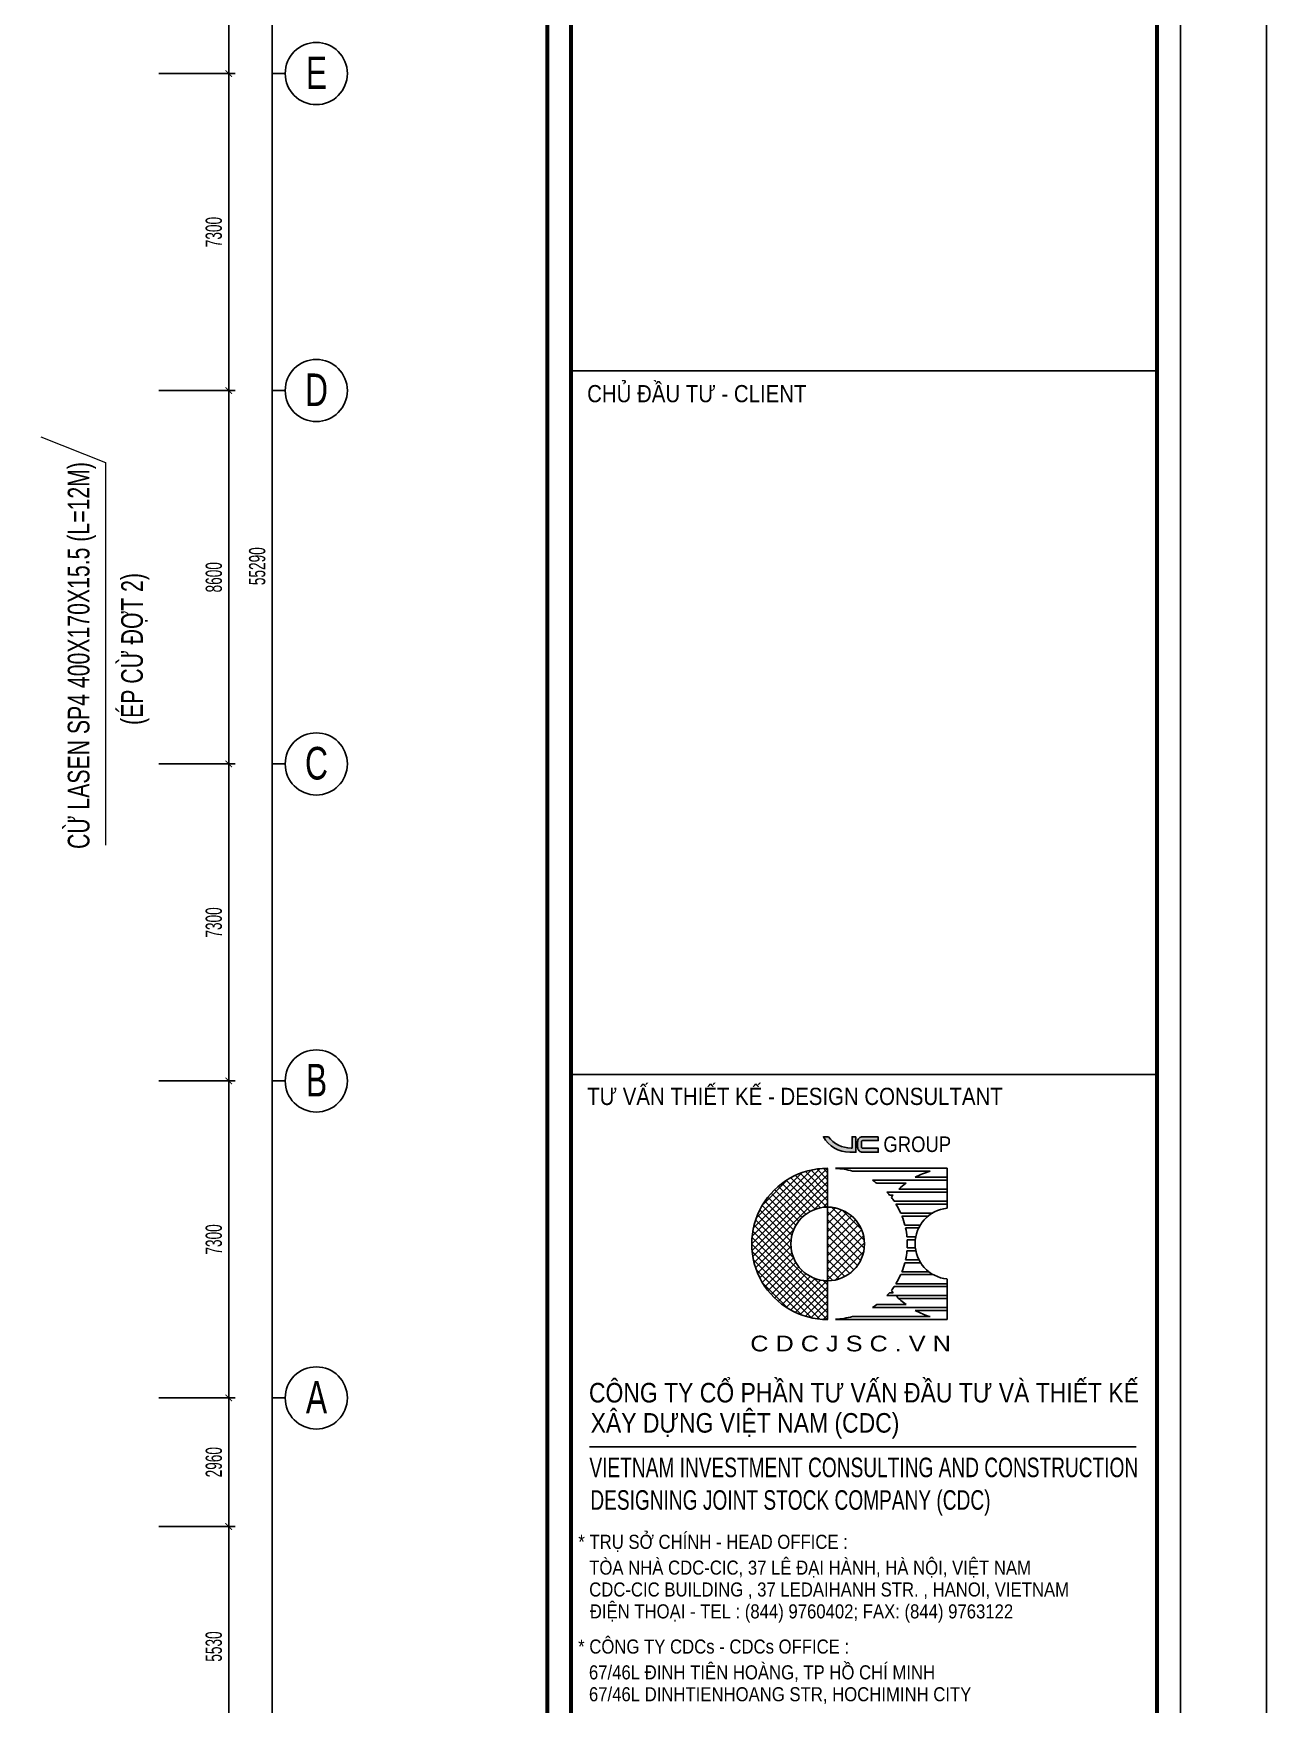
# Model space of a CAD drawing. Extents: x 71 to 3057337, y -14 to 345257.
# Drawn here: x 3028937 to 3057337, y 275844 to 314331 of the extents above; entities that cross this region are included whole.
import ezdxf
from ezdxf.enums import TextEntityAlignment as Align

# ---------------------------------------------------------------- set-up
doc = ezdxf.new("R2010")
doc.units = 0
doc.header["$LTSCALE"] = 1000
doc.header["$MEASUREMENT"] = 0
doc.header["$PDMODE"] = 3
doc.layers.get('0').update_dxf_attribs({"linetype": 'CONTINUOUS'})
doc.layers.get('Defpoints').update_dxf_attribs({"linetype": 'CONTINUOUS'})
for name, color, linetype in [('12CHI', 1, 'CONTINUOUS'), ('CDC -TEXT KHUNG', 7, 'CONTINUOUS'), ('CDC-KHUNGTEN', 7, 'CONTINUOUS'), ('CDC.02.DIM', 1, 'CONTINUOUS'), ('CDC.06.TEXT', 2, 'CONTINUOUS'), ('CDC.16.BIGTEXT', 6, 'CONTINUOUS')]:
    doc.layers.add(name, color=color, linetype=linetype)
doc.layers.add('KCS_CHI', color=1, linetype='CONTINUOUS', lineweight=15)
doc.styles.add('ARIAL', font='arial.ttf', dxfattribs={"width": 0.6})
doc.styles.add('KT CDC', font='arial.ttf', dxfattribs={"width": 0.85, "height": 200})
doc.dimstyles.new('D150', dxfattribs={"dimscale": 150, "dimtxt": 2.5, "dimasz": 1, "dimexe": 1, "dimexo": 0, "dimgap": 1, "dimtad": 1, "dimdec": 0, "dimdsep": 46, "dimtxsty": 'ARIAL', "dimblk": 'ARCHTICK', "dimcen": 1, "dimdle": 1, "dimclrd": 1, "dimclre": 1, "dimclrt": 2, "dimadec": 0, "dimazin": 0, "dimtfac": 0.00072, "dimtdec": 0, "dimtix": 1, "dimtmove": 2, "dimatfit": 3, "dimldrblk": 'ARCHTICK', "dimfxl": 1, "dimtolj": 1, "dimlwd": -1, "dimlwe": -1, "dimarcsym": 0})

# ---------------------------------------------------------------- blocks, each defined once
blk = doc.blocks.new('_ARCHTICK')
at = {"color": 0, "linetype": 'ByBlock', "const_width": 0.15}
blk.add_lwpolyline([(-0.5, -0.5), (0.5, 0.5)], dxfattribs=at)
blk = doc.blocks.new('*D296')
at = {"layer": 'CDC.02.DIM', "color": 1, "transparency": 16777216}
for p, q in [((3031825, 320706), (3033584, 320706)), ((3033434, 320856), (3033434, 313256)), ((3031825, 313406), (3033584, 313406))]:
    blk.add_line(p, q, dxfattribs=at)
at = {"layer": 'Defpoints', "color": 0, "transparency": 16777216}
for p in [(3031825, 320706), (3031825, 313406), (3033434, 313406)]:
    blk.add_point(p, dxfattribs=at)
at = {"layer": 'CDC.02.DIM', "color": 1, "transparency": 16777216, "xscale": 150, "yscale": 150, "zscale": 150}
for p, rotation in [((3033434, 320706), 90), ((3033434, 313406), 270)]:
    blk.add_blockref('_ARCHTICK', p, dxfattribs=dict(at, rotation=rotation))
at = {"layer": 'CDC.02.DIM', "color": 2, "transparency": 16777216, "insert": (3033092, 317056), "char_height": 375, "attachment_point": 5, "rotation": 90, "style": 'ARIAL'}
blk.add_mtext('\\A1;7300', dxfattribs=at)
blk = doc.blocks.new('*D297')
at = {"layer": 'CDC.02.DIM', "color": 1, "transparency": 16777216}
for p, q in [((3031825, 313406), (3033584, 313406)), ((3033434, 313556), (3033434, 305956)), ((3031825, 306106), (3033584, 306106))]:
    blk.add_line(p, q, dxfattribs=at)
at = {"layer": 'Defpoints', "color": 0, "transparency": 16777216}
for p in [(3031825, 313406), (3031825, 306106), (3033434, 306106)]:
    blk.add_point(p, dxfattribs=at)
at = {"layer": 'CDC.02.DIM', "color": 1, "transparency": 16777216, "xscale": 150, "yscale": 150, "zscale": 150}
for p, rotation in [((3033434, 313406), 90), ((3033434, 306106), 270)]:
    blk.add_blockref('_ARCHTICK', p, dxfattribs=dict(at, rotation=rotation))
at = {"layer": 'CDC.02.DIM', "color": 2, "transparency": 16777216, "insert": (3033092, 309756), "char_height": 375, "attachment_point": 5, "rotation": 90, "style": 'ARIAL'}
blk.add_mtext('\\A1;7300', dxfattribs=at)
blk = doc.blocks.new('*D298')
at = {"layer": 'CDC.02.DIM', "color": 1, "transparency": 16777216}
for p, q in [((3031825, 306106), (3033584, 306106)), ((3033434, 306256), (3033434, 297356)), ((3031825, 297506), (3033584, 297506))]:
    blk.add_line(p, q, dxfattribs=at)
at = {"layer": 'Defpoints', "color": 0, "transparency": 16777216}
for p in [(3031825, 306106), (3031825, 297506), (3033434, 297506)]:
    blk.add_point(p, dxfattribs=at)
at = {"layer": 'CDC.02.DIM', "color": 1, "transparency": 16777216, "xscale": 150, "yscale": 150, "zscale": 150}
for p, rotation in [((3033434, 306106), 90), ((3033434, 297506), 270)]:
    blk.add_blockref('_ARCHTICK', p, dxfattribs=dict(at, rotation=rotation))
at = {"layer": 'CDC.02.DIM', "color": 2, "transparency": 16777216, "insert": (3033093, 301806), "char_height": 375, "attachment_point": 5, "rotation": 90, "style": 'ARIAL'}
blk.add_mtext('\\A1;8600', dxfattribs=at)
blk = doc.blocks.new('*D299')
at = {"layer": 'CDC.02.DIM', "color": 1, "transparency": 16777216}
for p, q in [((3031825, 297506), (3033584, 297506)), ((3033434, 297656), (3033434, 290056)), ((3031825, 290206), (3033584, 290206))]:
    blk.add_line(p, q, dxfattribs=at)
at = {"layer": 'Defpoints', "color": 0, "transparency": 16777216}
for p in [(3031825, 297506), (3031825, 290206), (3033434, 290206)]:
    blk.add_point(p, dxfattribs=at)
at = {"layer": 'CDC.02.DIM', "color": 1, "transparency": 16777216, "xscale": 150, "yscale": 150, "zscale": 150}
for p, rotation in [((3033434, 297506), 90), ((3033434, 290206), 270)]:
    blk.add_blockref('_ARCHTICK', p, dxfattribs=dict(at, rotation=rotation))
at = {"layer": 'CDC.02.DIM', "color": 2, "transparency": 16777216, "insert": (3033092, 293856), "char_height": 375, "attachment_point": 5, "rotation": 90, "style": 'ARIAL'}
blk.add_mtext('\\A1;7300', dxfattribs=at)
blk = doc.blocks.new('*D300')
at = {"layer": 'CDC.02.DIM', "color": 1, "transparency": 16777216}
for p, q in [((3031825, 290206), (3033584, 290206)), ((3033434, 290356), (3033434, 282756)), ((3031825, 282906), (3033584, 282906))]:
    blk.add_line(p, q, dxfattribs=at)
at = {"layer": 'Defpoints', "color": 0, "transparency": 16777216}
for p in [(3031825, 290206), (3031825, 282906), (3033434, 282906)]:
    blk.add_point(p, dxfattribs=at)
at = {"layer": 'CDC.02.DIM', "color": 1, "transparency": 16777216, "xscale": 150, "yscale": 150, "zscale": 150}
for p, rotation in [((3033434, 290206), 90), ((3033434, 282906), 270)]:
    blk.add_blockref('_ARCHTICK', p, dxfattribs=dict(at, rotation=rotation))
at = {"layer": 'CDC.02.DIM', "color": 2, "transparency": 16777216, "insert": (3033092, 286556), "char_height": 375, "attachment_point": 5, "rotation": 90, "style": 'ARIAL'}
blk.add_mtext('\\A1;7300', dxfattribs=at)
blk = doc.blocks.new('*D301')
at = {"layer": 'CDC.02.DIM', "color": 1, "transparency": 16777216}
for p, q in [((3034434, 274266), (3034434, 329857)), ((3031825, 329707), (3034584, 329707)), ((3031825, 274416), (3034584, 274416))]:
    blk.add_line(p, q, dxfattribs=at)
at = {"layer": 'Defpoints', "color": 0, "transparency": 16777216}
for p in [(3031825, 329707), (3034434, 329707), (3031825, 274416)]:
    blk.add_point(p, dxfattribs=at)
at = {"layer": 'CDC.02.DIM', "color": 1, "transparency": 16777216, "xscale": 150, "yscale": 150, "zscale": 150}
for p, rotation in [((3034434, 329707), 90), ((3034434, 274416), 270)]:
    blk.add_blockref('_ARCHTICK', p, dxfattribs=dict(at, rotation=rotation))
at = {"layer": 'CDC.02.DIM', "color": 2, "transparency": 16777216, "insert": (3034092, 302061), "char_height": 375, "attachment_point": 5, "rotation": 90, "style": 'ARIAL'}
blk.add_mtext('\\A1;55290', dxfattribs=at)
blk = doc.blocks.new('*D320')
at = {"layer": 'CDC.02.DIM', "color": 1, "transparency": 16777216}
for p, q in [((3031825, 282906), (3033584, 282906)), ((3033434, 283056), (3033434, 279796)), ((3031825, 279946), (3033584, 279946))]:
    blk.add_line(p, q, dxfattribs=at)
at = {"layer": 'Defpoints', "color": 0, "transparency": 16777216}
for p in [(3031825, 282906), (3031825, 279946), (3033434, 279946)]:
    blk.add_point(p, dxfattribs=at)
at = {"layer": 'CDC.02.DIM', "color": 1, "transparency": 16777216, "xscale": 150, "yscale": 150, "zscale": 150}
for p, rotation in [((3033434, 282906), 90), ((3033434, 279946), 270)]:
    blk.add_blockref('_ARCHTICK', p, dxfattribs=dict(at, rotation=rotation))
at = {"layer": 'CDC.02.DIM', "color": 2, "transparency": 16777216, "insert": (3033093, 281426), "char_height": 375, "attachment_point": 5, "rotation": 90, "style": 'ARIAL'}
blk.add_mtext('\\A1;2960', dxfattribs=at)
blk = doc.blocks.new('*D321')
at = {"layer": 'CDC.02.DIM', "color": 1, "transparency": 16777216}
for p, q in [((3031825, 279946), (3033584, 279946)), ((3033434, 280096), (3033434, 274266)), ((3031825, 274416), (3033584, 274416))]:
    blk.add_line(p, q, dxfattribs=at)
at = {"layer": 'Defpoints', "color": 0, "transparency": 16777216}
for p in [(3031825, 279946), (3031825, 274416), (3033434, 274416)]:
    blk.add_point(p, dxfattribs=at)
at = {"layer": 'CDC.02.DIM', "color": 1, "transparency": 16777216, "xscale": 150, "yscale": 150, "zscale": 150}
for p, rotation in [((3033434, 279946), 90), ((3033434, 274416), 270)]:
    blk.add_blockref('_ARCHTICK', p, dxfattribs=dict(at, rotation=rotation))
at = {"layer": 'CDC.02.DIM', "color": 2, "transparency": 16777216, "insert": (3033092, 277181), "char_height": 375, "attachment_point": 5, "rotation": 90, "style": 'ARIAL'}
blk.add_mtext('\\A1;5530', dxfattribs=at)
blk = doc.blocks.new('CDTA1')
at = {"layer": 'CDC-KHUNGTEN', "color": 6, "lineweight": 25}
blk.add_line((0, 90), (-75, 90), dxfattribs=at)
at = {"layer": 'CDC-KHUNGTEN', "color": 6, "style": 'KT CDC', "width": 0.85}
blk.add_text('CHỦ ĐẦU TƯ - CLIENT', height=2.2, dxfattribs=at).set_placement((-72.93, 86))
blk = doc.blocks.new('LOGOmoi')
at = {"layer": 'CDC -TEXT KHUNG'}
h = blk.add_hatch(color=1, dxfattribs=at)
h.paths.add_polyline_path([(1.458, 5.453), (1.257, 5.453), (1.257, 4.876), (1.208, 4.876, -0.237912), (0.058, 5.453), (-0.203, 5.453, 0.272847), (1.139, 4.665), (1.458, 4.665)])
h.paths.add_polyline_path([(2.588, 5.453), (1.796, 5.453, 0.414214), (1.539, 5.196), (1.539, 4.922, 0.414214), (1.796, 4.665), (2.588, 4.665), (2.588, 4.866), (1.796, 4.866, -0.414214), (1.739, 4.922), (1.739, 5.196, -0.414214), (1.796, 5.253), (2.588, 5.253)])
h = blk.add_hatch(dxfattribs=at)
h.set_pattern_fill('ANSI37', color=102, scale=2.293939, angle=360, style=0)
h.set_pattern_definition([(45, (-2844.4439, 636.61023), (-0.178426552, 0.178426553), []), (135, (-2844.4439, 636.61023), (-0.178426552, -0.178426553), [])])
edge = h.paths.add_edge_path()
edge.add_arc((0.017, -0.003), 1.874, 90, 270)
edge.add_line((0.017, -1.876), (0.017, -3.844))
edge.add_line((0.017, -3.844), (-0.171, -3.839))
edge.add_line((-0.171, -3.839), (-0.36, -3.826))
edge.add_line((-0.36, -3.826), (-0.547, -3.803))
edge.add_line((-0.547, -3.803), (-0.733, -3.77))
edge.add_line((-0.733, -3.77), (-0.917, -3.729))
edge.add_line((-0.917, -3.729), (-1.099, -3.679))
edge.add_line((-1.099, -3.679), (-1.278, -3.619))
edge.add_line((-1.278, -3.619), (-1.454, -3.551))
edge.add_line((-1.454, -3.551), (-1.626, -3.475))
edge.add_line((-1.626, -3.475), (-1.795, -3.39))
edge.add_line((-1.795, -3.39), (-1.959, -3.297))
edge.add_line((-1.959, -3.297), (-2.119, -3.196))
edge.add_line((-2.119, -3.196), (-2.273, -3.088))
edge.add_line((-2.273, -3.088), (-2.422, -2.972))
edge.add_line((-2.422, -2.972), (-2.564, -2.848))
edge.add_line((-2.564, -2.848), (-2.701, -2.718))
edge.add_line((-2.701, -2.718), (-2.831, -2.582))
edge.add_line((-2.831, -2.582), (-2.954, -2.439))
edge.add_line((-2.954, -2.439), (-3.07, -2.29))
edge.add_line((-3.07, -2.29), (-3.179, -2.136))
edge.add_line((-3.179, -2.136), (-3.28, -1.976))
edge.add_line((-3.28, -1.976), (-3.373, -1.812))
edge.add_line((-3.373, -1.812), (-3.458, -1.644))
edge.add_line((-3.458, -1.644), (-3.534, -1.471))
edge.add_line((-3.534, -1.471), (-3.602, -1.295))
edge.add_line((-3.602, -1.295), (-3.661, -1.116))
edge.add_line((-3.661, -1.116), (-3.712, -0.934))
edge.add_line((-3.712, -0.934), (-3.753, -0.75))
edge.add_line((-3.753, -0.75), (-3.785, -0.564))
edge.add_line((-3.785, -0.564), (-3.808, -0.377))
edge.add_line((-3.808, -0.377), (-3.822, -0.189))
edge.add_line((-3.822, -0.189), (-3.827, 0))
edge.add_line((-3.827, 0), (-3.822, 0.189))
edge.add_line((-3.822, 0.189), (-3.808, 0.377))
edge.add_line((-3.808, 0.377), (-3.785, 0.564))
edge.add_line((-3.785, 0.564), (-3.753, 0.75))
edge.add_line((-3.753, 0.75), (-3.712, 0.934))
edge.add_line((-3.712, 0.934), (-3.661, 1.116))
edge.add_line((-3.661, 1.116), (-3.602, 1.295))
edge.add_line((-3.602, 1.295), (-3.534, 1.471))
edge.add_line((-3.534, 1.471), (-3.458, 1.644))
edge.add_line((-3.458, 1.644), (-3.373, 1.812))
edge.add_line((-3.373, 1.812), (-3.28, 1.976))
edge.add_line((-3.28, 1.976), (-3.179, 2.136))
edge.add_line((-3.179, 2.136), (-3.07, 2.29))
edge.add_line((-3.07, 2.29), (-2.954, 2.439))
edge.add_line((-2.954, 2.439), (-2.831, 2.582))
edge.add_line((-2.831, 2.582), (-2.701, 2.718))
edge.add_line((-2.701, 2.718), (-2.564, 2.848))
edge.add_line((-2.564, 2.848), (-2.422, 2.972))
edge.add_line((-2.422, 2.972), (-2.273, 3.088))
edge.add_line((-2.273, 3.088), (-2.119, 3.196))
edge.add_line((-2.119, 3.196), (-1.959, 3.297))
edge.add_line((-1.959, 3.297), (-1.795, 3.39))
edge.add_line((-1.795, 3.39), (-1.626, 3.475))
edge.add_line((-1.626, 3.475), (-1.454, 3.551))
edge.add_line((-1.454, 3.551), (-1.278, 3.619))
edge.add_line((-1.278, 3.619), (-1.099, 3.679))
edge.add_line((-1.099, 3.679), (-0.917, 3.729))
edge.add_line((-0.917, 3.729), (-0.733, 3.77))
edge.add_line((-0.733, 3.77), (-0.547, 3.803))
edge.add_line((-0.547, 3.803), (-0.36, 3.826))
edge.add_line((-0.36, 3.826), (-0.171, 3.839))
edge.add_line((-0.171, 3.839), (0.017, 3.844))
edge.add_line((0.017, 3.844), (0.017, 1.871))
h = blk.add_hatch(dxfattribs=at)
h.set_pattern_fill('ANSI37', color=1, scale=2.293939, angle=360, style=0)
h.set_pattern_definition([(45, (-486.53502, -144.21504), (-0.20275745, 0.20275745), []), (135, (-486.53502, -144.21504), (-0.20275745, -0.20275745), [])])
h.paths.add_polyline_path([(0.017, 1.871), (0.017, -1.812), (0.017, -1.876, 0.414214), (1.891, -0.003, 0.414214)])
at = {"layer": 'CDC -TEXT KHUNG', "color": 102}
for p, q in [((0.017, 3.844), (0.017, -1.812)), ((0.422, 3.849), (6.095, 3.849)), ((1.279, 3.701), (5.239, 3.701)), ((6.095, 3.849), (6.095, 1.812)), ((2.296, 3.242), (6.095, 3.242)), ((2.511, 3.093), (4.006, 3.093)), ((3.027, 2.634), (6.095, 2.634)), ((3.638, 2.782), (6.095, 2.782)), ((4.474, 3.39), (6.095, 3.39)), ((3.159, 2.485), (3.358, 2.485)), ((3.396, 2.175), (6.095, 2.175)), ((3.493, 2.026), (6.095, 2.026)), ((3.736, 1.567), (5.365, 1.567)), ((3.798, 1.418), (5.152, 1.418)), ((3.948, 0.959), (4.747, 0.959)), ((3.983, 0.81), (4.664, 0.81)), ((4.053, 0.351), (4.509, 0.351)), ((4.064, 0.203), (4.486, 0.203)), ((3.983, -0.81), (4.664, -0.81)), ((4.053, -0.351), (4.509, -0.351)), ((4.064, -0.203), (4.486, -0.203)), ((3.736, -1.567), (5.365, -1.567)), ((3.798, -1.418), (5.152, -1.418)), ((3.948, -0.959), (4.747, -0.959)), ((0.017, -1.812), (0.017, -3.844)), ((3.159, -2.485), (3.358, -2.485)), ((3.396, -2.175), (6.095, -2.175)), ((3.493, -2.026), (6.095, -2.026)), ((6.095, -1.788), (6.095, -3.844)), ((2.296, -3.242), (6.095, -3.242)), ((2.511, -3.093), (4.006, -3.093)), ((3.027, -2.634), (6.095, -2.634)), ((3.638, -2.782), (6.095, -2.782)), ((4.474, -3.39), (6.095, -3.39)), ((0.013, -3.844), (0.017, -3.844)), ((0.422, -3.844), (6.095, -3.844)), ((1.279, -3.696), (5.239, -3.696))]:
    blk.add_line(p, q, dxfattribs=at)
at = {"layer": 'CDC -TEXT KHUNG'}
blk.add_line((3.781, 1.212), (3.781, 1.212), dxfattribs=at)
at = {"layer": 'CDC -TEXT KHUNG', "color": 1}
for points in [[(1.458, 5.453), (1.257, 5.453), (1.257, 4.876), (1.208, 4.876, -0.237912), (0.058, 5.453), (-0.203, 5.453, 0.272847), (1.139, 4.665), (1.458, 4.665)], [(2.588, 5.453), (1.796, 5.453, 0.414214), (1.539, 5.196), (1.539, 4.922, 0.414214), (1.796, 4.665), (2.588, 4.665), (2.588, 4.866), (1.796, 4.866, -0.414214), (1.739, 4.922), (1.739, 5.196, -0.414214), (1.796, 5.253), (2.588, 5.253)]]:
    blk.add_lwpolyline(points, format="xyb", close=True, dxfattribs=at)
at = {"layer": 'CDC -TEXT KHUNG', "color": 102}
blk.add_circle((0.017, -0.003), 1.874, dxfattribs=at)
blk.add_arc((0, 0), 3.849, 89.74488, 270.25512, dxfattribs=at)
at = {"layer": 'CDC -TEXT KHUNG', "color": 112}
blk.add_ellipse((0.22, 0), major_axis=(-2.722, 2.722), ratio=1, start_param=-1.064136, end_param=-0.838054, dxfattribs=at)
at = {"layer": 'CDC -TEXT KHUNG', "color": 102}
for centre, major_axis, start_param, end_param in [((6.298, 0), (2.722, 2.722), 1.064136, 1.278853), ((0.22, 0), (-2.722, 2.722), -1.423028, -1.355019), ((0.22, 0), (2.722, 2.722), 6.199614, 6.251308), ((6.298, 0), (-2.722, 2.722), -0.147768, -0.022458), ((6.298, 0), (-2.722, 2.722), 0.083571, 0.124553), ((0.22, 0), (-2.722, 2.722), 4.527318, 4.587836), ((0.22, 0), (-2.722, 2.722), 4.346177, 4.481253), ((6.275, 0.012), (1.279, 1.279), 0.884906, 3.827483), ((0.22, 0), (-2.722, 2.722), 4.178765, 4.304301), ((0.22, 0), (2.722, 2.722), 5.589142, 5.7099), ((0.22, 0), (2.722, 2.722), 5.445131, 5.550443), ((0.22, 0), (-2.722, 2.722), 3.714878, 3.835636), ((0.22, 0), (2.722, 2.722), 4.943525, 5.078601), ((0.22, 0), (-2.722, 2.722), 3.549681, 3.675216), ((0.22, 0), (-2.722, 2.722), 3.17347, 3.225164), ((0.22, 0), (2.722, 2.722), 4.836942, 4.89746), ((6.298, 0), (-2.722, 2.722), 1.446243, 1.487225), ((0.22, 0), (-2.722, 2.722), 2.925816, 2.993825), ((6.298, 0), (-2.722, 2.722), 1.538919, 1.718564), ((6.298, 0), (2.722, 2.722), 3.433536, 3.648253), ((0.22, 0.005), (2.722, 2.722), 3.979647, 4.205729)]:
    blk.add_ellipse(centre, major_axis=major_axis, ratio=1, start_param=start_param, end_param=end_param, dxfattribs=at)
at = {"layer": 'CDC -TEXT KHUNG', "color": 1, "style": 'KT CDC', "width": 0.85}
blk.add_text('GROUP', height=0.792, dxfattribs=at).set_placement((2.853, 4.674))
at = {"layer": 'CDC -TEXT KHUNG', "color": 102, "style": 'KT CDC', "width": 1.15}
blk.add_text('C D C J S C . V N', height=0.8, dxfattribs=at).set_placement((-3.921, -5.472))
blk = doc.blocks.new('KHUNG TEN')
at = {"layer": 'CDC-KHUNGTEN', "color": 6, "lineweight": 25}
blk.add_line((82700, 28900), (75200, 28900), dxfattribs=at)
at = {"layer": 'CDC-KHUNGTEN', "color": 6}
blk.add_line((75439, 24136), (82433, 24136), dxfattribs=at)
at = {"layer": 'CDC-KHUNGTEN', "color": 8}
blk.add_lwpolyline([(75096, 1100), (83000, 1100), (83000, 58300), (3000, 58300), (3000, 1100), (75096, 1100)], dxfattribs=at)
at = {"layer": 'CDC-KHUNGTEN', "color": 255, "lineweight": 60}
blk.add_lwpolyline([(74900, 1400), (74900, 58000), (3300, 58000), (3300, 1400), (74900, 1400)], close=True, dxfattribs=at)
blk.add_lwpolyline([(75200, 1400), (82700, 1400), (82700, 58000), (75200, 58000), (75200, 1400)], dxfattribs=at)
at = {"layer": 'Defpoints', "color": 1, "ltscale": 0.2}
blk.add_lwpolyline([(0, 0), (0, 59400), (84100, 59400), (84100, 0), (0, 0)], close=True, dxfattribs=at)
at = {"layer": 'CDC-KHUNGTEN'}
for name, p, xscale, yscale, zscale in [('CDTA1', (82700, 28900), 100, 100, 100), ('LOGOmoi', (78480, 26732), 251.3908497502836, 251.3908497502836, 251.3908497502836)]:
    blk.add_blockref(name, p, dxfattribs=dict(at, xscale=xscale, yscale=yscale, zscale=zscale))
at = {"layer": 'CDC -TEXT KHUNG', "style": 'KT CDC', "width": 0.85}
blk.add_text('TƯ VẤN THIẾT KẾ - DESIGN CONSULTANT', height=220, dxfattribs=at).set_placement((78066, 28509), align=Align.CENTER)
at = {"layer": 'CDC-KHUNGTEN', "color": 6, "style": 'KT CDC'}
for s, height, width, p in [('CÔNG TY CỔ PHẦN TƯ VẤN ÐẦU TƯ VÀ THIẾT KẾ', 250, 0.84, (75430, 24703)), ('XÂY DỰNG VIỆT NAM (CDC)', 250, 0.84, (75452, 24317)), ('VIETNAM INVESTMENT CONSULTING AND CONSTRUCTION ', 250, 0.7, (75436, 23747)), ('DESIGNING JOINT STOCK COMPANY (CDC)', 250, 0.7, (75448, 23330)), ('* TRỤ SỞ CHÍNH - HEAD OFFICE :', 180, 0.85, (75294, 22830)), ('TÒA NHÀ CDC-CIC, 37 LÊ ĐẠI HÀNH, HÀ NỘI, VIỆT NAM', 180, 0.85, (75433, 22500)), ('CDC-CIC BUILDING , 37 LEDAIHANH STR. , HANOI, VIETNAM', 180, 0.85, (75433, 22220)), ('ĐIỆN THOẠI - TEL : (844) 9760402; FAX: (844) 9763122', 180, 0.85, (75441, 21940)), ('* CÔNG TY CDCs - CDCs OFFICE :', 180, 0.85, (75292, 21490)), ('67/46L ĐINH TIÊN HOÀNG, TP HỒ CHÍ MINH', 180, 0.85, (75430, 21160)), ('67/46L DINHTIENHOANG STR, HOCHIMINH CITY', 180, 0.85, (75430, 20880))]:
    blk.add_text(s, height=height, dxfattribs=dict(at, width=width)).set_placement(p)

msp = doc.modelspace()

# ---------------------------------------------------------------- linework, layer by layer
at = {"layer": '12CHI'}
for p, q in [((3034735.7, 313406.3), (3034433.8, 313406.3)), ((3034735.7, 306106.3), (3034433.8, 306106.3)), ((3034735.7, 297506.3), (3034433.8, 297506.3)), ((3034735.7, 290206.3), (3034433.8, 290206.3)), ((3034735.7, 282906.3), (3034433.8, 282906.3))]:
    msp.add_line(p, q, dxfattribs=at)
for centre in [(3035451.6, 313406.3), (3035451.6, 306106.3), (3035451.6, 297506.3), (3035451.6, 290206.3), (3035451.6, 282906.3)]:
    msp.add_circle(centre, 715.9, dxfattribs=at)
at = {"layer": 'KCS_CHI'}
msp.add_lwpolyline([(3029104.3, 305043.1), (3030594.8, 304451.2), (3030594.8, 295638.4)], dxfattribs=at)

# ---------------------------------------------------------------- block references
at = {"layer": 'CDC.06.TEXT', "xscale": 1.799999996948813, "yscale": 1.799999996948813, "zscale": 1.799999996948813}
msp.add_blockref('KHUNG TEN', (2905956.6, 238336.7), dxfattribs=at)

# ---------------------------------------------------------------- texts
at = {"layer": 'CDC.06.TEXT', "color": 2, "style": 'ARIAL', "width": 0.7}
for s, p in [('CỪ LASEN SP4 400X170X15.5 (L=12M)', (3029977.8, 300004)), ('(ÉP CỪ ĐỢT 2)', (3031207, 300154))]:
    msp.add_text(s, height=500, rotation=90, dxfattribs=at).set_placement(p, align=Align.MIDDLE_CENTER)
at = {"layer": 'CDC.16.BIGTEXT', "char_height": 750, "width": 696.96, "attachment_point": 2, "line_spacing_factor": 0.938532}
for s, insert in [('{\\fArial|b0|i0|c0|p34;\\W0.7;E}', (3035456.2, 313798.8)), ('{\\fArial|b0|i0|c0|p34;\\W0.7;D}', (3035456.2, 306498.8)), ('{\\fArial|b0|i0|c0|p34;\\W0.7;C}', (3035456.2, 297898.8)), ('{\\fArial|b0|i0|c0|p34;\\W0.7;B}', (3035456.2, 290598.8)), ('{\\fArial|b0|i0|c0|p34;\\W0.7;A}', (3035456.2, 283298.8))]:
    msp.add_mtext(s, dxfattribs=dict(at, insert=insert))

# ---------------------------------------------------------------- dimensions: what is measured, and where the dimension line sits
at = {"layer": 'CDC.02.DIM'}
for base, p1, p2, picture, middle in [((3034433.8, 329706.6), (3031825.1, 274416.3), (3031825.1, 329706.6), '*D301', (3034092.3, 302061.4)), ((3033434, 313406.3), (3031825.1, 320706.3), (3031825.1, 313406.3), '*D296', (3033092.4, 317056.3)), ((3033434, 306106.3), (3031825.1, 313406.3), (3031825.1, 306106.3), '*D297', (3033092.4, 309756.3)), ((3033434, 297506.3), (3031825.1, 306106.3), (3031825.1, 297506.3), '*D298', (3033092.5, 301806.3)), ((3033434, 290206.3), (3031825.1, 297506.3), (3031825.1, 290206.3), '*D299', (3033092.4, 293856.3)), ((3033434, 282906.3), (3031825.1, 290206.3), (3031825.1, 282906.3), '*D300', (3033092.4, 286556.3)), ((3033434, 279946.3), (3031825.1, 282906.3), (3031825.1, 279946.3), '*D320', (3033092.5, 281426.3)), ((3033434, 274416.3), (3031825.1, 279946.3), (3031825.1, 274416.3), '*D321', (3033092.4, 277181.3))]:
    dim = msp.add_linear_dim(base=base, p1=p1, p2=p2, angle=90, dimstyle='D150', dxfattribs=at)
    dim.commit()
    dim.dimension.update_dxf_attribs({"geometry": picture, "text_midpoint": middle})

doc.saveas('drawing.dxf')
